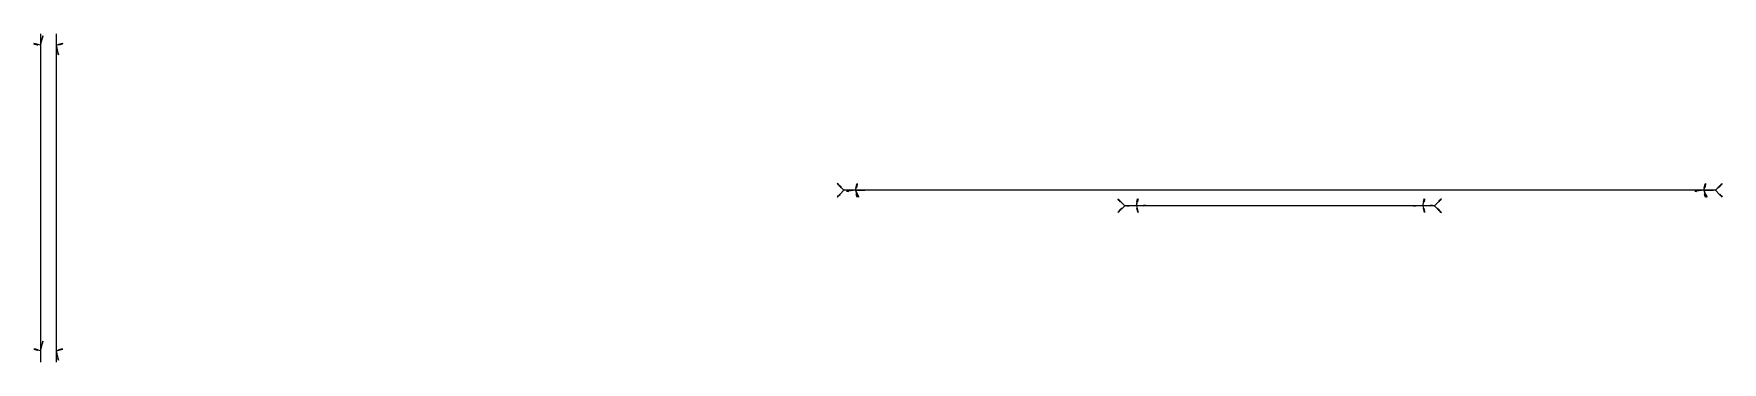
# Model space of a CAD drawing. Header units: millimetres. Extents: x -13916 to 13, y -89 to 89.
# Drawn here: x -5561 to -4689, y -85 to 85 of the extents above; entities that cross this region are included whole.
import ezdxf

# ---------------------------------------------------------------- set-up
doc = ezdxf.new("R2010")
doc.units = ezdxf.units.MM
for name, color, linetype in [('AutoDetect_50_16', 1, 'Continuous'), ('AutoDetect_51_17', 1, 'Continuous'), ('AutoDetect_54_18', 1, 'Continuous'), ('AutoDetect_55_19', 1, 'Continuous'), ('AutoDetect_74_20', 1, 'Continuous'), ('AutoDetect_75_21', 1, 'Continuous'), ('Lasche_ID_GUID_8446B62E_D2A5_450f_8CBC_BC5C9A2F1504', 1, 'Continuous')]:
    doc.layers.add(name, color=color, linetype=linetype)

# ---------------------------------------------------------------- blocks, each defined once
blk = doc.blocks.new('Kontrollpunkt')
at = {"color": 0}
for q in [(0, 6), (8, 0), (0, 0, 4)]:
    blk.add_line((0, 0), q, dxfattribs=at)
for points in [[(0.25, 8, -0.25), (-0.25, 8, -0.25), (-0.25, 8, 0.25), (0, 10, 0), (-0.25, 8, -0.25), (0.25, 8, 0.25), (0, 10, 0), (0.25, 8, -0.25), (0.25, 8, 0.25), (-0.25, 8, 0.25)], [(0.25, 6, -0.25), (-0.25, 6, -0.25), (-0.25, 6, 0.25), (0, 8, 0), (-0.25, 6, -0.25), (0.25, 6, 0.25), (0, 8, 0), (0.25, 6, -0.25), (0.25, 6, 0.25), (-0.25, 6, 0.25)], [(0.25, 0.25, 4), (-0.25, 0.25, 4), (-0.25, -0.25, 4), (0, 0, 6), (-0.25, 0.25, 4), (0.25, -0.25, 4), (0, 0, 6), (0.25, 0.25, 4), (0.25, -0.25, 4), (-0.25, -0.25, 4)], [(0.25, 0.25, 6), (-0.25, 0.25, 6), (-0.25, -0.25, 6), (0, 0, 8), (-0.25, 0.25, 6), (0.25, -0.25, 6), (0, 0, 8), (0.25, 0.25, 6), (0.25, -0.25, 6), (-0.25, -0.25, 6)], [(0.25, 0.25, 8), (-0.25, 0.25, 8), (-0.25, -0.25, 8), (0, 0, 10), (-0.25, 0.25, 8), (0.25, -0.25, 8), (0, 0, 10), (0.25, 0.25, 8), (0.25, -0.25, 8), (-0.25, -0.25, 8)], [(8, 0.25, -0.25), (8, 0.25, 0.25), (8, -0.25, 0.25), (10, 0, 0), (8, 0.25, 0.25), (8, -0.25, -0.25), (10, 0, 0), (8, 0.25, -0.25), (8, -0.25, -0.25), (8, -0.25, 0.25)]]:
    blk.add_polyline3d(points, dxfattribs=at)

msp = doc.modelspace()

# ---------------------------------------------------------------- linework, layer by layer
at = {"layer": 'AutoDetect_50_16', "color": 1}
msp.add_line((-4692.6, 4, -270), (-5142.6, 4, -270), dxfattribs=at)
at = {"layer": 'AutoDetect_51_17', "color": 1}
msp.add_line((-4692.6, 4, -250), (-5142.6, 4, -250), dxfattribs=at)
at = {"layer": 'AutoDetect_54_18', "color": 1}
msp.add_line((-4837.6, -4, -250), (-4997.6, -4, -250), dxfattribs=at)
at = {"layer": 'AutoDetect_55_19', "color": 1}
msp.add_line((-4837.6, -4, -270), (-4997.6, -4, -270), dxfattribs=at)
at = {"layer": 'AutoDetect_74_20', "color": 1}
msp.add_line((-5557.49, 85, -90), (-5557.49, -85, -90), dxfattribs=at)
at = {"layer": 'AutoDetect_75_21', "color": 1}
msp.add_line((-5549.49, 85, -90), (-5549.49, -85, -90), dxfattribs=at)

# ---------------------------------------------------------------- block references
at = {"layer": 'AutoDetect_50_16', "color": 1, "extrusion": (0.173648, 0.696364, -0.696364), "xscale": 0.5, "yscale": 0.5, "zscale": 0.5, "rotation": 160.2978477668322}
for p in [(4984.94, -1056.53, -701.16), (4559.96, -982.73, -625.1)]:
    msp.add_blockref('Kontrollpunkt', p, dxfattribs=at)
at = {"layer": 'AutoDetect_51_17', "color": 1, "extrusion": (0.173648, 0.696364, 0.696364), "xscale": 0.5000000000000001, "yscale": 0.5000000000000001, "zscale": 0.5000000000000001, "rotation": 27.83147883733211}
for p in [(4984.94, 683.33, -1063.27), (4559.96, 609.54, -987.21)]:
    msp.add_blockref('Kontrollpunkt', p, dxfattribs=at)
at = {"layer": 'AutoDetect_54_18', "color": 1, "extrusion": (0.173648, -0.696364, 0.696364), "xscale": 0.5000000000000001, "yscale": 0.5000000000000001, "zscale": 0.5000000000000001, "rotation": 342.8383509003531}
for p in [(-4844.25, 658.9, -1038.09), (-4700.65, 633.97, -1012.39)]:
    msp.add_blockref('Kontrollpunkt', p, dxfattribs=at)
at = {"layer": 'AutoDetect_55_19', "color": 1, "extrusion": (0.173648, -0.696364, -0.696364), "xscale": 0.5000000000000001, "yscale": 0.5000000000000001, "zscale": 0.5000000000000001, "rotation": 199.7021522331678}
for p in [(-4844.25, -1032.1, -675.98), (-4700.65, -1007.16, -650.28)]:
    msp.add_blockref('Kontrollpunkt', p, dxfattribs=at)
at = {"layer": 'AutoDetect_74_20', "color": 1, "extrusion": (-0.696364, 0.173648, 0.696364), "xscale": 0.5000000000000001, "yscale": 0.5000000000000001, "zscale": 0.5000000000000001, "rotation": 180}
for p in [(1268.01, -3832.95, 3821.08), (1421.31, -3806.33, 3793.65)]:
    msp.add_blockref('Kontrollpunkt', p, dxfattribs=at)
at = {"layer": 'AutoDetect_75_21', "color": 1, "extrusion": (0.696364, 0.173648, 0.696364), "xscale": 0.4999999999999999, "yscale": 0.4999999999999999, "zscale": 0.4999999999999999, "rotation": 180}
for p in [(1419.38, 3671.74, -3913.42), (1266.07, 3698.36, -3940.86)]:
    msp.add_blockref('Kontrollpunkt', p, dxfattribs=at)
at = {"layer": 'Lasche_ID_GUID_8446B62E_D2A5_450f_8CBC_BC5C9A2F1504', "color": 2, "extrusion": (-0.707107, 0.707107, 0), "xscale": 0.5000000000000001, "yscale": 0.5000000000000001, "zscale": 0.5000000000000001, "rotation": 270}
for p in [(3633.54, -250, 3639.19), (3633.54, -270, 3639.19)]:
    msp.add_blockref('Kontrollpunkt', p, dxfattribs=at)
at = {"layer": 'Lasche_ID_GUID_8446B62E_D2A5_450f_8CBC_BC5C9A2F1504', "color": 2, "extrusion": (0.707107, 0.707107, 0), "xscale": 0.5000000000000001, "yscale": 0.5000000000000001, "zscale": 0.5000000000000001, "rotation": 90}
for p in [(3320.99, -250, -3315.34), (3320.99, -270, -3315.34)]:
    msp.add_blockref('Kontrollpunkt', p, dxfattribs=at)
at = {"layer": 'Lasche_ID_GUID_8446B62E_D2A5_450f_8CBC_BC5C9A2F1504', "color": 2, "extrusion": (-0.707107, -0.707107, 0), "xscale": 0.5000000000000001, "yscale": 0.5000000000000001, "zscale": 0.5000000000000001, "rotation": 90}
for p in [(-3531.01, -270, 3536.66), (-3531.01, -250, 3536.66)]:
    msp.add_blockref('Kontrollpunkt', p, dxfattribs=at)
at = {"layer": 'Lasche_ID_GUID_8446B62E_D2A5_450f_8CBC_BC5C9A2F1504', "color": 2, "extrusion": (0.707107, -0.707107, 0), "xscale": 0.5000000000000001, "yscale": 0.5000000000000001, "zscale": 0.5000000000000001, "rotation": 270}
for p in [(-3423.53, -270, -3417.87), (-3423.53, -250, -3417.87)]:
    msp.add_blockref('Kontrollpunkt', p, dxfattribs=at)

doc.saveas('drawing.dxf')
